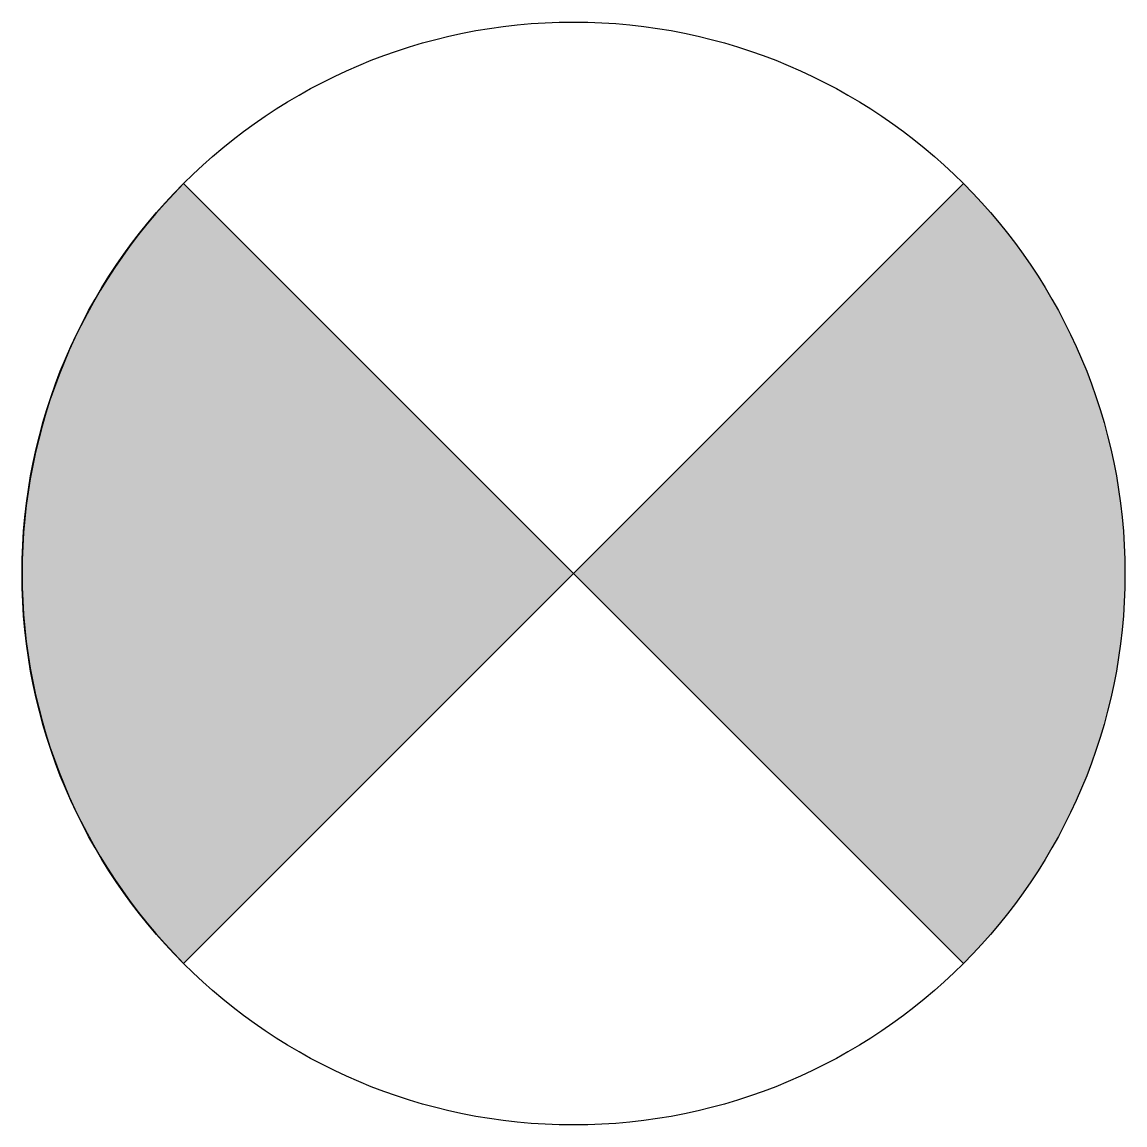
# Model space of a CAD drawing. Header units: metres. Extents: x -203 to 203, y -203 to 203.
import ezdxf

# ---------------------------------------------------------------- set-up
doc = ezdxf.new("R2010")
doc.units = ezdxf.units.M
doc.header["$MEASUREMENT"] = 0
for name, color, linetype in [('Layer1', 7, 'Continuous'), ('Layer2', 7, 'Continuous'), ('Layer3', 7, 'Continuous')]:
    doc.layers.add(name, color=color, linetype=linetype)

msp = doc.modelspace()

# ---------------------------------------------------------------- hatches: boundary and pattern name
at = {"layer": 'Layer1'}
h = msp.add_hatch(color=1, dxfattribs=at)
h.dxf.hatch_style = 1
h.paths.add_polyline_path([(-143.53, 143.53, 0.198912), (-202.98, 0, 0.198912), (-143.53, -143.53), (0, 0)])
at = {"layer": 'Layer2'}
h = msp.add_hatch(color=3, dxfattribs=at)
h.dxf.hatch_style = 1
h.paths.add_polyline_path([(202.98, 0, 0.198912), (143.53, 143.53), (0, 0), (143.53, -143.53, 0.198912)])

# ---------------------------------------------------------------- linework, layer by layer
for p, q in [((143.53, -143.53), (-143.53, 143.53)), ((-143.53, -143.53), (143.53, 143.53)), ((0, 0), (-143.53, 143.53)), ((-143.53, -143.53), (0, 0))]:
    msp.add_line(p, q)
for start, end in [(135, 180), (180, 225)]:
    msp.add_arc((0, 0), 202.98, start, end)
at = {"layer": 'Layer3'}
msp.add_circle((0, 0), 202.98, dxfattribs=at)

doc.saveas('drawing.dxf')
